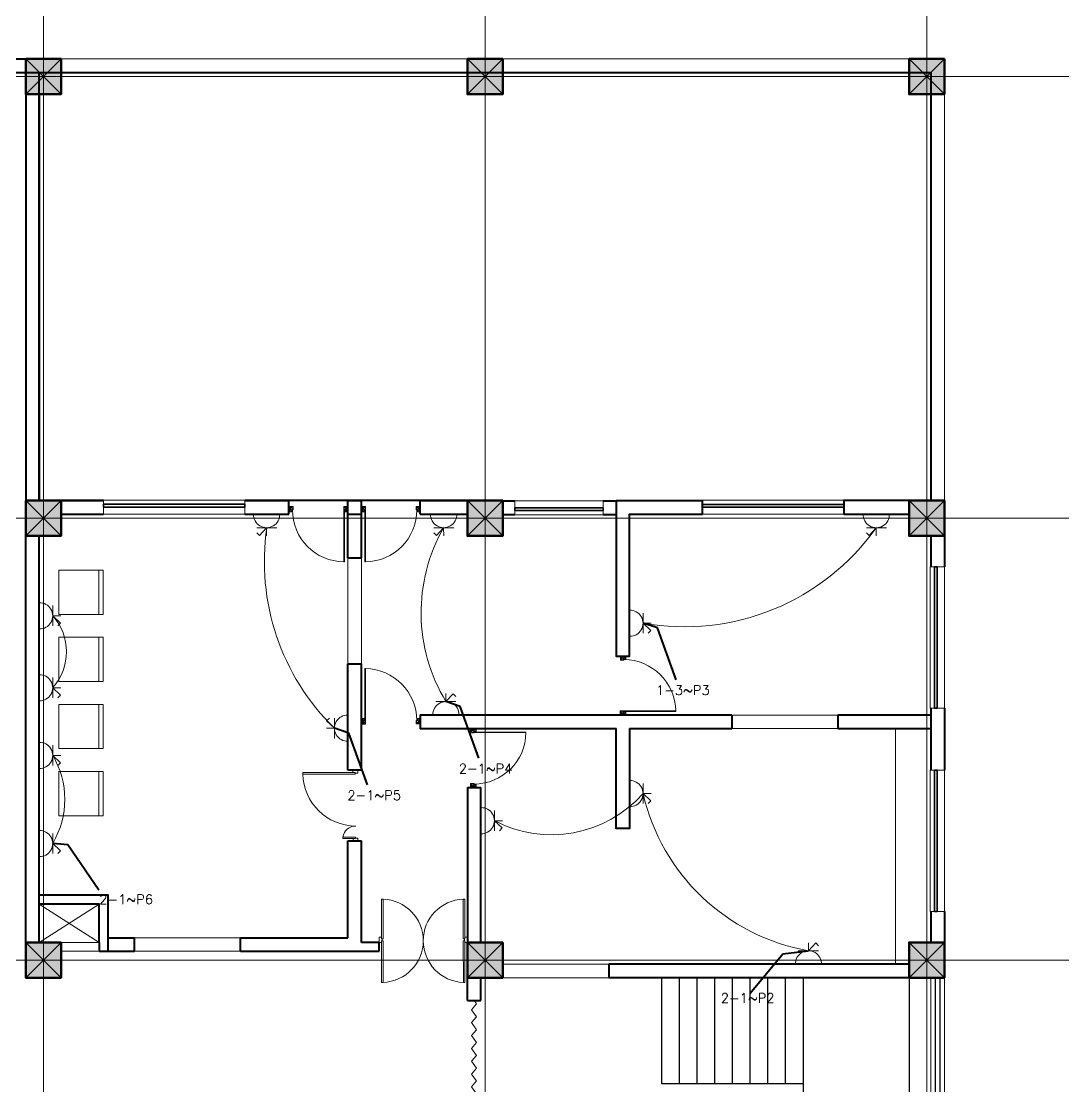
# Model space of a CAD drawing. Header units: millimetres. Extents: x 2402294 to 3337895, y 3394997 to 3969149.
# Drawn here: x 2586544 to 2604245, y 3826496 to 3844585 of the extents above; entities that cross this region are included whole.
import ezdxf

# ---------------------------------------------------------------- set-up
doc = ezdxf.new("R2010")
doc.units = ezdxf.units.MM
doc.header["$MEASUREMENT"] = 0
doc.linetypes.add('CENTER', pattern=[2, 1.25, -0.25, 0.25, -0.25])
doc.linetypes.add('DASHED', pattern=[0.75, 0.5, -0.25])
for name, color, linetype, lineweight in [('centreline', 52, 'CENTER', 5), ('Column-0.5', 14, 'Continuous', 50), ('door', 41, 'Continuous', 5), ('Door Opening-0.09', 253, 'Continuous', 9), ('Furniture Hospital-0.09', 44, 'Continuous', 9), ('Hatch', 9, 'Continuous', 9), ('hidden lines', 205, 'DASHED', 5), ('Power Sockets City supply', 141, 'Continuous', 13), ('Sill Level', 140, 'Continuous', 20), ('stairs', 6, 'Continuous', 25), ('WALL 0.2', 7, 'Continuous', 20), ('wall 0.4', 7, 'Continuous', 40), ('WINDOW', 152, 'Continuous', 30), ('Windows Plan', 152, 'Continuous', 35)]:
    doc.layers.add(name, color=color, linetype=linetype, lineweight=lineweight)
doc.layers.add('Wires', color=1, linetype='Continuous')
doc.styles.add('romans', font='romans.shx')
doc.styles.get("Standard").update_dxf_attribs({"font": 'arial.ttf'})
doc.linetypes.add('ZIGZAG', pattern='A,0.0001,-0.2,[131,ltypeshp.shx,S=0.2,R=0,X=-0.2,Y=0],-0.4,[131,ltypeshp.shx,S=0.2,R=180,X=0.2,Y=0],-0.2', length=0.8001)
doc.dimstyles.get("Standard").update_dxf_attribs({"dimtxt": 500, "dimasz": 100, "dimexe": 100, "dimexo": 200, "dimgap": 0.09, "dimtad": 0, "dimtoh": 1, "dimdec": 0, "dimzin": 0, "dimdsep": 46, "dimtxsty": 'Standard', "dimblk": 'DOT', "dimcen": 0, "dimclrd": 256, "dimclre": 256, "dimclrt": 256, "dimadec": 0, "dimazin": 0, "dimtfac": 1, "dimtdec": 0, "dimtofl": 0, "dimtmove": 0, "dimatfit": 3, "dimfxl": 1, "dimtolj": 1, "dimtzin": 0, "dimlwd": -1, "dimlwe": -1, "dimarcsym": 1})

# ---------------------------------------------------------------- blocks, each defined once
blk = doc.blocks.new('2ft column')
at = {"layer": 'Hatch', "ltscale": 5}
h = blk.add_hatch(color=256, dxfattribs=at)
h.dxf.hatch_style = 1
h.paths.add_polyline_path([(2207385, 4176559), (2207985, 4176559), (2207985, 4175959), (2207385, 4175959)])
at = {"layer": 'Column-0.5', "ltscale": 5}
blk.add_lwpolyline([(2207385, 4176559), (2207985, 4176559), (2207985, 4175959), (2207385, 4175959)], close=True, dxfattribs=at)
at = {"layer": 'Defpoints', "ltscale": 5}
for points in [[(2207985, 4176559), (2207385, 4175959)], [(2207985, 4175959), (2207385, 4176559)]]:
    blk.add_lwpolyline(points, dxfattribs=at)
blk = doc.blocks.new('MAIN DOOR')
at = {"layer": 'door', "ltscale": 1000}
for points in [[(2313.47, 188.53), (2347.4, 188.53), (2347.4, 187.28), (2313.47, 187.28)], [(2381.32, 188.53), (2348.88, 188.53), (2348.88, 187.28), (2381.32, 187.28)]]:
    blk.add_lwpolyline(points, close=True, dxfattribs=at)
for points in [[(2346.08, 190.6), (2346.08, 188.53)], [(2348.88, 188.12), (2347.4, 188.12), (2347.4, 188.53), (2346.08, 188.53), (2346.08, 190.6), (2350.2, 190.6)], [(2347.4, 188.12), (2348.88, 188.12), (2348.88, 188.53), (2350.2, 188.53), (2350.2, 190.6), (2346.08, 190.6)], [(2350.2, 190.6), (2350.2, 188.53)], [(2313.41, 120.66), (2347.33, 120.66), (2347.33, 121.91), (2313.41, 121.91), (2313.41, 120.66)], [(2381.26, 120.66), (2348.82, 120.66), (2348.82, 121.91), (2381.26, 121.91), (2381.26, 120.66)], [(2348.82, 121.07), (2347.33, 121.07), (2347.33, 120.66), (2346.01, 120.66), (2346.01, 118.6), (2350.14, 118.6)], [(2347.33, 121.07), (2348.82, 121.07), (2348.82, 120.66), (2350.14, 120.66), (2350.14, 118.6), (2346.01, 118.6)], [(2346.01, 118.6), (2346.01, 120.66)], [(2350.14, 118.6), (2350.14, 120.66)]]:
    blk.add_lwpolyline(points, dxfattribs=at)
at = {"layer": 'Door Opening-0.09', "ltscale": 1000}
for centre, radius, start, end in [((2347.4, 188.53), 33.94, 182.11678, 357.88255), ((2347.33, 120.66), 33.95, 2.11669, 177.88264)]:
    blk.add_arc(centre, radius, start, end, dxfattribs=at)
at = {"layer": 'WINDOW', "ltscale": 5}
blk.add_line((2350.14, 190.6), (2350.14, 190.6), dxfattribs=at)
blk = doc.blocks.new('d1')
at = {"layer": 'door'}
for p, q in [((2442.75, 10745.72), (2408.32, 10745.72)), ((2442.75, 10746.15), (2408.33, 10746.15)), ((2408.33, 10746.15), (2408.33, 10745.72))]:
    blk.add_line(p, q, dxfattribs=at)
at = {"layer": 'door', "ltscale": 80}
for points in [[(2445, 10779.7), (2445, 10781.99), (2444.56, 10781.99), (2444.56, 10782.43), (2441.8, 10782.43), (2441.8, 10781.99), (2441.36, 10781.99), (2441.36, 10780.14), (2442.75, 10780.14), (2442.75, 10779.7)], [(2445, 10746.15), (2445, 10743.87), (2444.56, 10743.87), (2444.56, 10743.43), (2441.8, 10743.43), (2441.8, 10743.87), (2441.36, 10743.87), (2441.36, 10745.72), (2442.75, 10745.72), (2442.75, 10746.15)]]:
    blk.add_lwpolyline(points, close=True, dxfattribs=at)
at = {"layer": 'Door Opening-0.09', "ltscale": 80}
blk.add_arc((2442.75, 10745.72), 34.42, 90, 179.27403, dxfattribs=at)
at = {"layer": 'hidden lines'}
for centre, radius, start, end in [((2441.64, 10791.37), 9.82, 268.39858, 287.31577), ((2441.38, 10784.76), 4.22, 269.78991, 318.96751), ((2444.33, 10781.34), 2.81, 166.46517, 205.18019), ((2445.01, 10781.68), 2.48, 162.46714, 233.24176), ((2441.57, 10782.05), 3, 308.46813, 358.9527), ((2445.46, 10782.07), 1.81, 168.64751, 255.23191), ((2441.64, 10734.49), 9.82, 72.68423, 91.60142), ((2441.38, 10741.1), 4.22, 41.03249, 90.21009), ((2444.33, 10744.52), 2.81, 154.81981, 193.53483), ((2445.01, 10744.18), 2.48, 126.75824, 197.53286), ((2441.57, 10743.81), 3, 1.0473, 51.53187), ((2445.46, 10743.79), 1.81, 104.76809, 191.35249)]:
    blk.add_arc(centre, radius, start, end, dxfattribs=at)
blk = doc.blocks.new("door 5'")
at = {"layer": 'door', "ltscale": 1000}
for points in [[(2177525, 4317078), (2177525, 4317062), (2177516, 4317062), (2177516, 4317020), (2177473, 4317020), (2177474, 4317105)], [(2177525, 4317062), (2177525, 4317105), (2177474, 4317105), (2177473, 4317020)], [(2177474, 4317105), (2177516, 4317105)], [(2178689, 4317076), (2178689, 4317060), (2178697, 4317060), (2178697, 4317018), (2178740, 4317018), (2178740, 4317104)], [(2178689, 4317060), (2178689, 4317104), (2178740, 4317104), (2178740, 4317018)], [(2177473, 4317020), (2177516, 4317020)], [(2178697, 4316120), (2178697, 4317060), (2178671, 4317060), (2178671, 4316120), (2178697, 4316120)], [(2178740, 4317018), (2178697, 4317018)]]:
    blk.add_lwpolyline(points, dxfattribs=at)
blk.add_lwpolyline([(2177516, 4316839), (2177516, 4317062), (2177543, 4317062), (2177543, 4316839)], close=True, dxfattribs=at)
at = {"layer": 'Door Opening-0.09', "ltscale": 1000}
for centre, radius, start, end in [((2177516, 4317062), 224, 276.6944, 2.344), ((2178697, 4317076), 957, 180.3416, 268.4244)]:
    blk.add_arc(centre, radius, start, end, dxfattribs=at)
at = {"layer": 'WINDOW', "ltscale": 5}
blk.add_line((2177474, 4317104), (2177474, 4317104), dxfattribs=at)
blk = doc.blocks.new('w1')
at = {"layer": 'Sill Level'}
blk.add_lwpolyline([(2460641, 3827503), (2460641, 3825103), (2460401, 3825103), (2460401, 3827503)], close=True, dxfattribs=at)
at = {"layer": 'Windows Plan'}
blk.add_lwpolyline([(2460521, 3825103), (2460521, 3827503), (2460473, 3827503), (2460473, 3825103)], close=True, dxfattribs=at)
blk = doc.blocks.new('w2')
at = {"layer": 'Sill Level'}
blk.add_lwpolyline([(2444138, 3818930), (2445638, 3818930), (2445638, 3818690), (2444138, 3818690)], close=True, dxfattribs=at)
at = {"layer": 'Windows Plan'}
blk.add_lwpolyline([(2445638, 3818810), (2444138, 3818810), (2444138, 3818762), (2445638, 3818762)], close=True, dxfattribs=at)
blk = doc.blocks.new('15A N soc')
at = {"layer": 'Power Sockets City supply', "color": 244, "lineweight": 13, "true_color": 0x991b1e}
for p, q in [((52222.6282, 99516.2064), (52222.4926, 99516.2064)), ((52222.5612, 99516.2064), (52222.5611, 99516.2603)), ((52222.5612, 99516.2064), (52222.6099, 99516.2585)), ((52222.6099, 99516.2585), (52222.6282, 99516.2401)), ((52222.4338, 99516.1156), (52222.6863, 99516.1156))]:
    blk.add_line(p, q, dxfattribs=at)
blk.add_arc((52222.5612, 99516.1182), 0.0881, 358.32, 181.68, dxfattribs=at)
blk = doc.blocks.new('_Dot')
at = {"color": 0, "linetype": 'ByBlock', "lineweight": -2}
blk.add_line((-0.5, 0), (-1, 0), dxfattribs=at)
at = {"color": 0, "linetype": 'ByBlock', "lineweight": -3, "const_width": 0.5}
blk.add_lwpolyline([(-0.25, 0, 1), (0.25, 0, 1)], format="xyb", close=True, dxfattribs=at)

msp = doc.modelspace()

# ---------------------------------------------------------------- linework, layer by layer
at = {"layer": 'centreline', "ltscale": 5}
for p, q in [((2586918.8, 3851404.3), (2586918.8, 3809097.9)), ((2586918.8, 3851404.3), (2586918.8, 3809097.9)), ((2594418.8, 3851404.3), (2594418.8, 3809097.9)), ((2594418.8, 3851404.3), (2594418.8, 3809097.9)), ((2601918.8, 3851404.3), (2601918.8, 3809097.9)), ((2601918.8, 3851404.3), (2601918.8, 3809097.9)), ((2604746, 3843646.2), (2560402.6, 3843646.2)), ((2604746, 3843646.2), (2560402.6, 3843646.2)), ((2604746, 3836146.2), (2560402.6, 3836146.2)), ((2604746, 3836146.2), (2560402.6, 3836146.2)), ((2604746, 3828646.2), (2578368.8, 3828646.2)), ((2604146, 3828646.2), (2578368.8, 3828646.2)), ((2604746, 3828646.2), (2578368.8, 3828646.2)), ((2604146, 3828646.2), (2578368.8, 3828646.2))]:
    msp.add_line(p, q, dxfattribs=at)
at = {"layer": 'Furniture Hospital-0.09'}
for points in [[(2587931.3, 3834516), (2587931.3, 3835266), (2587181.3, 3835266), (2587181.3, 3834516), (2587931.3, 3834516)], [(2587863, 3835266), (2587863, 3834516)], [(2587931.3, 3833376.2), (2587931.3, 3834126.2), (2587181.3, 3834126.2), (2587181.3, 3833376.2), (2587931.3, 3833376.2)], [(2587863, 3834126.2), (2587863, 3833376.2)], [(2587931.3, 3832236.3), (2587931.3, 3832986.3), (2587181.3, 3832986.3), (2587181.3, 3832236.3), (2587931.3, 3832236.3)], [(2587863, 3832986.3), (2587863, 3832236.3)], [(2587931.3, 3831096.4), (2587931.3, 3831846.4), (2587181.3, 3831846.4), (2587181.3, 3831096.4), (2587931.3, 3831096.4)], [(2587863, 3831846.4), (2587863, 3831096.4)]]:
    msp.add_lwpolyline(points, dxfattribs=at)
at = {"layer": 'Hatch', "ltscale": 5}
for points in [[(2587868.8, 3829596.2), (2586848.8, 3828946.2)], [(2586848.8, 3829596.2), (2587868.8, 3828946.2)]]:
    msp.add_lwpolyline(points, dxfattribs=at)
at = {"layer": 'stairs', "ltscale": 5}
for points in [[(2599818.8, 3826546.2), (2597418.8, 3826546.2), (2597418.8, 3828346.2)], [(2597718.8, 3826546.2), (2597718.8, 3828346.2)], [(2598018.8, 3826546.2), (2598018.8, 3828346.2)], [(2598318.8, 3826546.2), (2598318.8, 3828346.2)], [(2598618.8, 3826546.2), (2598618.8, 3828346.2)], [(2598918.8, 3826546.2), (2598918.8, 3828346.2)], [(2599218.8, 3826546.2), (2599218.8, 3828346.2)], [(2599518.8, 3826546.2), (2599518.8, 3828346.2)], [(2599818.8, 3828346.2), (2599818.8, 3823946.2)], [(2601618.8, 3828346.2), (2601618.8, 3823946.2), (2600878.6, 3823946.2)]]:
    msp.add_lwpolyline(points, dxfattribs=at)
at = {"layer": 'WALL 0.2', "ltscale": 5}
for p, q in [((2587218.8, 3843946.2), (2601618.8, 3843946.2)), ((2587218.8, 3843716.2), (2601618.8, 3843716.2)), ((2601988.8, 3843346.2), (2601988.8, 3836446.2)), ((2602218.8, 3843346.2), (2602218.8, 3836446.2)), ((2601388.8, 3832576.2), (2601388.8, 3828576.2))]:
    msp.add_line(p, q, dxfattribs=at)
for points in [[(2594718.8, 3843946.2), (2601618.8, 3843946.2)], [(2592088.8, 3833677.4), (2592088.8, 3835477.4)], [(2592318.8, 3833677.4), (2592318.8, 3835477.4)], [(2598611, 3832806.2), (2600411, 3832806.2)], [(2598611, 3832576.2), (2598611, 3832576.2)], [(2598611, 3832576.2), (2600411, 3832576.2)], [(2587218.8, 3828946.2), (2587868.8, 3828946.2)], [(2590268, 3829026.2), (2588468, 3829026.2)], [(2587218.8, 3828796.2), (2587868.8, 3828796.2)], [(2590268, 3828796.2), (2588468, 3828796.2)], [(2594718.8, 3828576.2), (2596518.8, 3828576.2)], [(2594718.8, 3828346.2), (2594718.8, 3828346.2)], [(2594718.8, 3828346.2), (2596518.8, 3828346.2)], [(2601988.8, 3828346.2), (2601988.8, 3823946.2)], [(2602218.8, 3828346.2), (2602218.8, 3823946.2)]]:
    msp.add_lwpolyline(points, dxfattribs=at)
at = {"layer": 'wall 0.4', "ltscale": 5}
for p, q in [((2585568.6, 3843946.2), (2587218.8, 3843946.2)), ((2585568.6, 3843716.2), (2587218.8, 3843716.2)), ((2586618.8, 3843346.2), (2586618.8, 3836446.2)), ((2586848.8, 3843346.2), (2586848.8, 3836446.2)), ((2586848.8, 3843346.2), (2586848.8, 3837716.2)), ((2586848.8, 3837486.2), (2586848.8, 3836446.2)), ((2592318.8, 3835477.4), (2592318.8, 3836446.2)), ((2598111.7, 3836215.7), (2598111.7, 3836445.9)), ((2592088.8, 3835477.4), (2592088.8, 3836216.2)), ((2600511.7, 3836215.8), (2601618.8, 3836216.2)), ((2586618.8, 3828946.2), (2586618.8, 3835846.2)), ((2586848.8, 3828946.2), (2586848.8, 3835846.2)), ((2601988.8, 3835846.2), (2601988.8, 3835321.2)), ((2602218.8, 3835846.2), (2602218.8, 3835321.2)), ((2592088.8, 3835477.4), (2592318.8, 3835477.4)), ((2592088.8, 3831869.1), (2592088.8, 3833677.4)), ((2592088.8, 3833677.4), (2592318.8, 3833677.4)), ((2592318.8, 3831869.1), (2592318.8, 3833677.4)), ((2601988.8, 3832921.2), (2601988.8, 3831871.2)), ((2602218.8, 3832921.2), (2602218.8, 3831871.2)), ((2598611, 3832806.2), (2596872.8, 3832806.3)), ((2598611, 3832806.2), (2598611, 3832576.2)), ((2601887.2, 3832806.2), (2600411, 3832806.2)), ((2600411, 3832806.2), (2600411, 3832576.2)), ((2596872.8, 3832576.3), (2598611, 3832576.3)), ((2600411, 3832576.2), (2601988.8, 3832576.2)), ((2601988.8, 3832576.2), (2601988.8, 3831871.2)), ((2592318.8, 3831869.1), (2592088.8, 3831869.1)), ((2594118.9, 3831576.4), (2594348.9, 3831576.4)), ((2592088.8, 3829026.2), (2592088.8, 3830669.1)), ((2592088.8, 3830669.1), (2592318.8, 3830669.1)), ((2592318.8, 3828946.2), (2592318.8, 3830669.1)), ((2601988.8, 3829471.2), (2601988.8, 3828946.2)), ((2601988.8, 3829471.2), (2601988.8, 3828946.2)), ((2602218.8, 3829471.2), (2602218.8, 3828946.2)), ((2588018.8, 3829026.2), (2588468, 3829026.2)), ((2588468, 3828796.2), (2588468, 3829026.2)), ((2590268, 3829026.2), (2592088.8, 3829026.2)), ((2590268, 3828796.2), (2590268, 3829026.2)), ((2592618.8, 3828796.2), (2592618.8, 3828946.2)), ((2594718.8, 3828576.2), (2594718.8, 3828346.2)), ((2596518.8, 3828576.2), (2596518.8, 3828346.2)), ((2594118.8, 3827959), (2594348.8, 3827959))]:
    msp.add_line(p, q, dxfattribs=at)
for points in [[(2587937, 3836446.2), (2586848.8, 3836446.2), (2586848.8, 3843716.2), (2601988.8, 3843716.2), (2601988.8, 3836446.2), (2600511.7, 3836446.2), (2600511.7, 3836215.8)], [(2586618.8, 3843346.2), (2586618.8, 3836446.2)], [(2587218.8, 3836446.2), (2587937, 3836446.2)], [(2590337, 3836446.2), (2591088.8, 3836446.2)], [(2594718.8, 3836446.2), (2590337, 3836446.2)], [(2591088.8, 3836215.6), (2591088.8, 3836445.6)], [(2592088.8, 3836446.2), (2592318.8, 3836446.2)], [(2592088.8, 3836216.2), (2592088.8, 3836446.2)], [(2593318.7, 3836446.2), (2594118.8, 3836446.2)], [(2593318.7, 3836216.2), (2593318.7, 3836446.2)], [(2594925.9, 3836435.9), (2594718.8, 3836435.9)], [(2596642.8, 3836435.9), (2596425.9, 3836435.9)], [(2598111.7, 3836445.9), (2596642.8, 3836446.1), (2596642.8, 3833806.1), (2596872.8, 3833806.1), (2596872.8, 3836215.8), (2598111.7, 3836215.7)], [(2587218.8, 3836216.2), (2587937, 3836216.2)], [(2590337, 3836216.2), (2591088.8, 3836216.2)], [(2592088.8, 3836216.2), (2592318.8, 3836216.2)], [(2593318.7, 3836216.2), (2594118.8, 3836216.2)], [(2594925.9, 3836205.7), (2594718.8, 3836205.7)], [(2596641.7, 3836205.7), (2596425.9, 3836205.7)], [(2601988.8, 3835846.2), (2601988.8, 3835321.2)], [(2602218.8, 3835846.2), (2602218.8, 3835321.2)], [(2601988.8, 3832921.2), (2601988.8, 3832806.2), (2600459.8, 3832806.2)], [(2602218.8, 3832921.2), (2602218.8, 3831871.2)], [(2596872.8, 3832806.4), (2593318.8, 3832806.4), (2593318.8, 3832576.4), (2596646.4, 3832576.3)], [(2596872.8, 3832806.3), (2596872.8, 3832806.3)], [(2597539.7, 3832806.2), (2597419.7, 3832806.2)], [(2596872.8, 3832576.3), (2596872.8, 3830878), (2596646.4, 3830878), (2596646.4, 3832576.3)], [(2594118.9, 3831576.4), (2594118.8, 3828946.2), (2594348.8, 3828946.2), (2594348.9, 3831576.4)], [(2587868.8, 3828796.2), (2588018.8, 3828796.2), (2588018.8, 3829746.2), (2586848.8, 3829746.2)], [(2587868.8, 3828946.2), (2587868.8, 3829596.2), (2586848.8, 3829596.2)], [(2602218.8, 3829471.2), (2602218.8, 3828946.2)], [(2587868.8, 3828946.2), (2587868.8, 3828796.2)], [(2592618.8, 3828946.2), (2592318.8, 3828946.2)], [(2588018.8, 3828796.2), (2588468, 3828796.2)], [(2590268, 3828796.2), (2592618.8, 3828796.2)], [(2594718.8, 3828576.2), (2594718.8, 3828576.2)], [(2600518.8, 3828576.2), (2596518.8, 3828576.2)], [(2601618.8, 3828576.2), (2597598.1, 3828576.2)], [(2594118.8, 3827959), (2594118.8, 3828346.2)], [(2594348.8, 3827959), (2594348.8, 3828346.2)], [(2594718.8, 3828346.2), (2594718.8, 3828346.2)], [(2601618.8, 3828346.2), (2596518.8, 3828346.2)], [(2601618.8, 3828346.2), (2597418.8, 3828346.2)]]:
    msp.add_lwpolyline(points, dxfattribs=at)
at = {"layer": 'WINDOW', "ltscale": 5}
for points in [[(2602063.8, 3828346.2), (2602063.8, 3823946.2)], [(2602143.8, 3828346.2), (2602143.8, 3823946.2)]]:
    msp.add_lwpolyline(points, dxfattribs=at)
at = {"layer": 'WINDOW', "linetype": 'ZIGZAG', "lineweight": 20, "ltscale": 0.5}
for points in [[(2594233.8, 3827959), (2594276.2, 3827903.2), (2594191.2, 3827802.2), (2594274.2, 3827682.4), (2594191.2, 3827583.8), (2594274.2, 3827464), (2594191.2, 3827365.4), (2594274.2, 3827245.6), (2594191.2, 3827147), (2594274.2, 3827027.2), (2594191.2, 3826928.6), (2594274.2, 3826808.8), (2594191.2, 3826710.2), (2594233.8, 3826648.7)], [(2594233.8, 3826648.7), (2594276.2, 3826592.9), (2594191.2, 3826491.9), (2594274.2, 3826372.1), (2594191.2, 3826273.5), (2594274.2, 3826153.7), (2594191.2, 3826055.1), (2594274.2, 3825935.3), (2594191.2, 3825836.7), (2594274.2, 3825716.9), (2594191.2, 3825618.3), (2594274.2, 3825498.5), (2594191.2, 3825399.9), (2594233.8, 3825338.4)]]:
    msp.add_lwpolyline(points, dxfattribs=at)
at = {"layer": 'Wires', "color": 2, "lineweight": 9}
for centre, radius, start, end in [((2594642.9, 3835415.7), 3972.2, 171.72733, 225.5226), ((2596242.5, 3834544.1), 2909.7, 150.26584, 211.2322), ((2597805.5, 3838299.4), 3994.3, 259.85208, 324.62474), ((2586392.2, 3833881.9), 918.2, 318.3055, 41.6945), ((2585807.7, 3831374.6), 1473.9, 329.50361, 30.49639), ((2595546.5, 3832850.5), 2076.2, 242.18843, 318.51353), ((2600519.7, 3832258.9), 3507.1, 192.94777, 259.99541)]:
    msp.add_arc(centre, radius, start, end, dxfattribs=at)

# ---------------------------------------------------------------- block references
at = {"layer": 'door', "xscale": -0.9473750180788149, "yscale": 0.9473750180788149, "zscale": 0.9473750180788149, "rotation": 270.0040133245631}
msp.add_blockref("door 5'", (-1497515.8, 1767498.7), dxfattribs=at)
at = {"layer": 'Door Opening-0.09'}
for name, p, xscale, yscale, zscale, rotation in [('d1', (2867597.5, 3773814.5), 25.64102998076803, 25.64102998076803, 25.64102998076803, 90.03301536802395), ('d1', (2316810.1, 3773814.5), -25.64102998076803, 25.64102998076803, 25.64102998076803, 269.9669846319761), ('d1', (2659249.1, 3557297.5), -25.64102998076803, 25.64102998076803, 25.64102998076803, 359.9669846319761), ('d1', (2316810.2, 3895187.4), 25.64102998076803, 25.64102998076803, 25.64102998076803, 270.0330153680241), ('d1', (2656707.1, 4108085), 25.64102998076803, 25.64102998076803, 25.64102998076803, 180.0330153680241), ('MAIN DOOR', (2596632, 3780073.1), 20.83332896922156, 20.83332896922156, 20.83332896922156, 90.04973591478812)]:
    msp.add_blockref(name, p, dxfattribs=dict(at, xscale=xscale, yscale=yscale, zscale=zscale, rotation=rotation))
at = {"layer": 'Hatch', "xscale": -1}
for p in [(4794603.7, -332612.3), (4794603.7, -332612.3), (4802103.7, -332612.3), (4809603.7, -332612.3), (4794603.7, -340112.3), (4794603.7, -340112.3), (4802103.7, -340112.3), (4802103.7, -340112.3), (4809603.7, -340112.3), (4809603.7, -340112.3), (4794603.7, -347612.3), (4794603.7, -347612.3), (4802103.7, -347612.3), (4802103.7, -347612.3), (4809603.7, -347612.3), (4809603.7, -347612.3)]:
    msp.add_blockref('2ft column', p, dxfattribs=at)
at = {"layer": 'Power Sockets City supply', "lineweight": 0, "xscale": 2523.339306174504, "yscale": 2523.339306174504, "zscale": 2523.339306174504}
for p, rotation in [((134365951.3, 254949142.3), 180), ((134368957.2, 254949142.3), 180), ((134376303.7, 254949142.1), 180), ((-248526077.3, 135609731.9), 270.0000000000001), ((-248516053.4, 135609606.9), 270.0000000000001), ((-248526077.3, 135608510.4), 270.0000000000001), ((253705015, -127942657.9), 90), ((-248526077.3, 135607361.9), 270.0000000000001), ((-248516053.4, 135606714.4), 270.0000000000001), ((-248518577.3, 135606253.4), 270.0000000000001), ((-248526077.3, 135605865.9), 270.0000000000001)]:
    msp.add_blockref('15A N soc', p, dxfattribs=dict(at, rotation=rotation))
for p in [(-129181486.9, -247280119.8), (-129175330.9, -247284350)]:
    msp.add_blockref('15A N soc', p, dxfattribs=at)
at = {"layer": 'wall 0.4', "rotation": 270}
for p in [(-1237165.9, 6296857.2), (-1226991.2, 6296856.7)]:
    msp.add_blockref('w1', p, dxfattribs=at)
at = {"layer": 'wall 0.4'}
for name, p in [('w2', (150788.2, 17515.3)), ('w1', (141577.8, 7818.3)), ('w1', (141577.8, 4368.3))]:
    msp.add_blockref(name, p, dxfattribs=at)

# ---------------------------------------------------------------- texts
at = {"layer": 'Wires', "color": 2, "lineweight": 9, "style": 'romans'}
for s, p in [('1-3~P3', (2597322.7, 3833147.4)), ('2-1~P4', (2593973.4, 3831815.2)), ('2-1~P5', (2592080.9, 3831363.2)), ('2-1~P6', (2587868.8, 3829596.2)), ('2-1~P2', (2598422.5, 3827920.4))]:
    msp.add_text(s, height=162.3, dxfattribs=at).set_placement(p)

# ---------------------------------------------------------------- leaders
at = {"layer": 'wall 0.4', "ltscale": 5}
for points in [[(2597663.6, 3833404.5), (2597346.9, 3834284.4), (2597101.7, 3834367.6)], [(2594314.3, 3832072.2), (2593997.5, 3832952.1), (2593752.4, 3833035.3)], [(2592421.8, 3831620.3), (2592105, 3832500.2), (2591859.9, 3832583.4)], [(2587861.8, 3829831.3), (2587336.4, 3830604.9), (2587078.3, 3830624.6)], [(2598918.8, 3828083.5), (2599477.5, 3828750.5), (2599908.3, 3828805.1)]]:
    msp.add_leader(points, dimstyle='Standard', override={"dimgap": 0.09, "dimtad": 0, "dimfxl": 500, "dimfxlon": 1}, dxfattribs=at)

doc.saveas('drawing.dxf')
